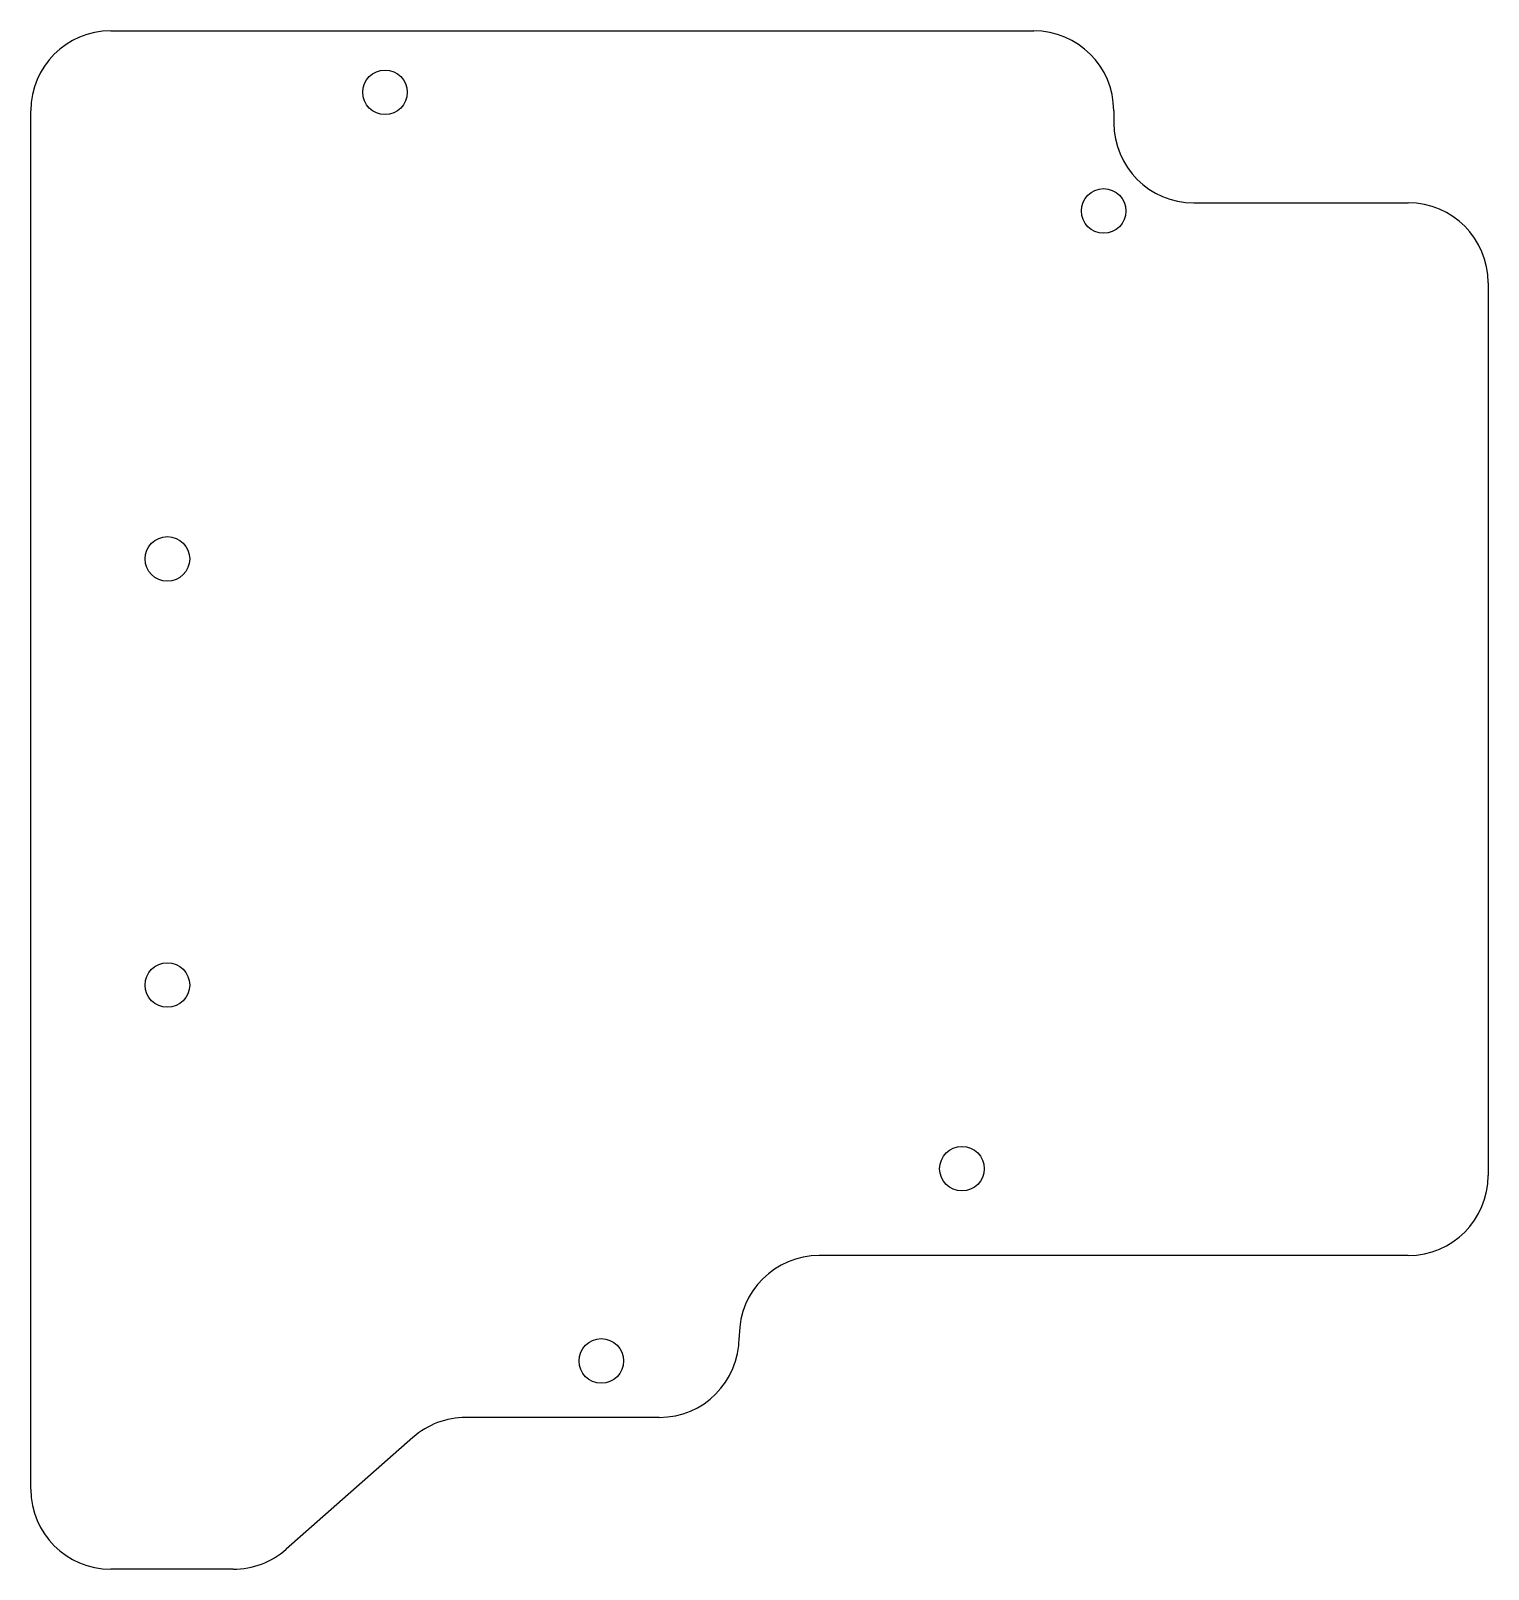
# Model space of a CAD drawing. Header units: millimetres. Extents: x 170 to 314, y -165 to -13.
import ezdxf

# ---------------------------------------------------------------- set-up
doc = ezdxf.new("R2010")
doc.units = ezdxf.units.MM

msp = doc.modelspace()

# ---------------------------------------------------------------- linework, layer by layer
for p, q in [((177.9, -13), (269.1, -13)), ((170, -157.1), (170, -20.9)), ((277, -20.9), (277, -22.1)), ((284.9, -30), (306.1, -30)), ((314, -37.9), (314, -126.1)), ((306.1, -134), (247.9, -134)), ((240, -141.9), (240, -142.1)), ((232.1, -150), (212.99, -150)), ((207.76, -151.98), (195.24, -163.02)), ((190.01, -165), (177.9, -165))]:
    msp.add_line(p, q)
for centre in [(205, -19.08), (276, -30.8), (183.5, -65.18), (183.5, -107.28), (262, -125.43), (226.37, -144.42)]:
    msp.add_circle(centre, 2.2)
for centre, start, end in [((177.9, -20.9), 90, 180), ((269.1, -20.9), 0, 90), ((284.9, -22.1), 180, 270), ((306.1, -37.9), 0, 90), ((306.1, -126.1), 270, 0), ((247.9, -141.9), 90, 180), ((232.1, -142.1), 270, 0), ((212.99, -157.9), 90, 131.4237), ((177.9, -157.1), 180, 270), ((190.01, -157.1), 270, 311.4237)]:
    msp.add_arc(centre, 7.9, start, end)

doc.saveas('drawing.dxf')
